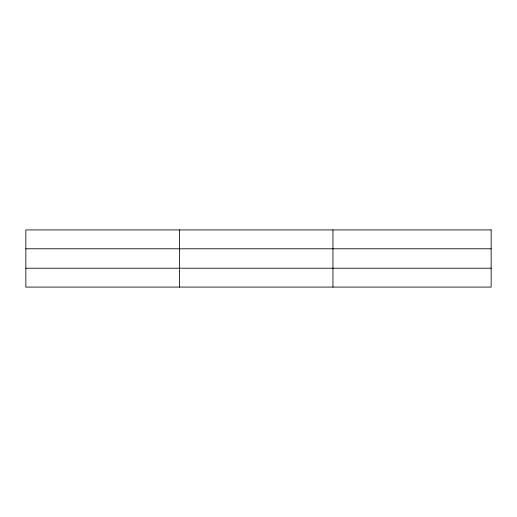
<?xml version="1.0" encoding="UTF-8"?>
<svg xmlns="http://www.w3.org/2000/svg" width="517" height="517" viewBox="0 0 517 517"><rect width="100%" height="100%" fill="white"/><g stroke="black" fill="none" stroke-linecap="round" stroke-linejoin="round"><path stroke-width="0.78" d="M179.399 229.916L179.399 287.084M332.948 229.916L332.948 287.084M25.85 248.78L491.15 248.78M25.85 268.22L491.15 268.22M491.15 229.916L25.85 229.916L25.85 287.084L491.15 287.084L491.15 229.916"/></g></svg>
